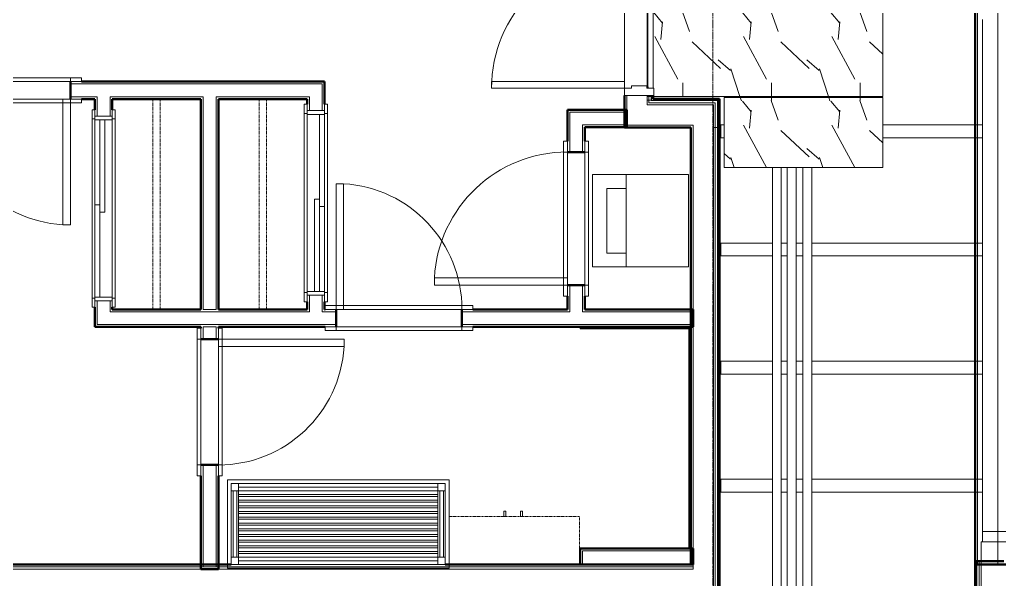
# Model space of a CAD drawing. Header units: inches. Extents: x -4218 to -1830, y 9767 to 12426.
# Drawn here: x -3669.1 to -3403.7, y 10838.4 to 10990 of the extents above; entities that cross this region are included whole.
import ezdxf

# ---------------------------------------------------------------- set-up
doc = ezdxf.new("R2010")
doc.units = ezdxf.units.IN
doc.header["$MEASUREMENT"] = 0
doc.linetypes.add('Dash', pattern=[0.25, 0.125, -0.125])
doc.linetypes.add('Grid Line 1_2_', pattern=[0.875, 0.5, -0.125, 0.125, -0.125])
for name, color, linetype, lineweight in [('0-1', 7, 'Continuous', 5), ('0-2', 10, 'Continuous', 9), ('A-CLNG-1', 252, 'Continuous', 9), ('A-CLNG-2', 10, 'Continuous', 9), ('A-CLNG-PATT-1', 71, 'Continuous', 13), ('A-DOOR-1', 10, 'Continuous', 9), ('A-DOOR-2', 50, 'Continuous', 20), ('A-DOOR-FRAM-1', 10, 'Continuous', 9), ('A-DOOR-FRAM-3', 50, 'Continuous', 20), ('A-FLOR-1', 252, 'Continuous', 9), ('A-FLOR-3', 192, 'Continuous', 9), ('A-WALL', 113, 'Continuous', 13), ('A-WALL-1', 7, 'Continuous', 50), ('A-WALL-2', 250, 'Continuous', 13), ('A-WALL-3', 10, 'Continuous', 9), ('A-WALL-4', 252, 'Continuous', 9), ('A-WALL-5', 253, 'Continuous', 9), ('A-WALL-7', 113, 'Continuous', 9), ('A-WALL-8', 113, 'Continuous', 50), ('I-WALL-1', 7, 'Continuous', 50), ('I-WALL-2', 10, 'Continuous', 9), ('I-WALL-3', 252, 'Continuous', 9), ('I-WALL-4', 253, 'Continuous', 9), ('I-WALL-5', 254, 'Continuous', 9), ('P-PIPE-1', 10, 'Continuous', 9), ('P-SANR-FIXT-1', 10, 'Continuous', 9), ('Q-CASE-1', 252, 'Continuous', 9), ('Q-CASE-2', 10, 'Continuous', 9), ('Q-CASE-4', 252, 'Dash', 9), ('Q-CASE-7', 10, 'Dash', 9), ('Q-CASE-HDLN-1', 10, 'Dash', 9), ('Q-CASE-HDLN-2', 252, 'Dash', 9), ('Q-CASE-HDLN-3', 253, 'Dash', 9), ('S-BEAM', 12, 'Continuous', 9), ('S-GRID-1', 1, 'Grid Line 1_2_', 9)]:
    doc.layers.add(name, color=color, linetype=linetype, lineweight=lineweight)

# ---------------------------------------------------------------- blocks, each defined once
blk = doc.blocks.new('SWING - SINGLE - FLUSH - 2-10 x 6-8 - PRIVACY-3199405-BACKGROUND - RCP - 2ND FLOOR')
at = {"layer": 'A-DOOR-1'}
blk.add_arc((17, -2.38), 34.07, 180, 266.6343, dxfattribs=at)
at = {"layer": 'A-DOOR-2'}
for p, q in [((15, -2.38), (15, -36.38)), ((17, -2.38), (15, -2.38)), ((17, -2.38), (17, -36.38)), ((17, -36.38), (15, -36.38))]:
    blk.add_line(p, q, dxfattribs=at)
at = {"layer": 'A-DOOR-FRAM-1'}
for p, q in [((-17, 3.37), (-20, 3.37)), ((-20, 3.37), (-20, 2.37)), ((-17, 3.37), (-17, 2.37)), ((17, 3.37), (-17, 3.37)), ((20, 3.37), (17, 3.37)), ((17, 3.37), (17, 2.37)), ((20, 3.37), (20, 2.37)), ((-20, 2.37), (-17, 2.37)), ((-17, 2.37), (17, 2.37)), ((17, 2.37), (20, 2.37)), ((-17, -2.38), (-20, -2.38)), ((-20, -3.38), (-20, -2.38)), ((-17, -3.38), (-17, -2.38)), ((17, -2.38), (-17, -2.38)), ((20, -2.38), (17, -2.38)), ((17, -3.38), (17, -2.38)), ((20, -3.38), (20, -2.38)), ((-20, -3.38), (-17, -3.38)), ((-17, -3.38), (17, -3.38)), ((17, -3.38), (20, -3.38))]:
    blk.add_line(p, q, dxfattribs=at)
blk = doc.blocks.new('Stacked Washer and Dryer - 26_x25_ - Private-1352637-BACKGROUND - RCP - 2ND FLOOR')
at = {"layer": 'P-SANR-FIXT-1'}
for p, q in [((26, 12.5), (0, 12.5)), ((0, -12.5), (0, 12.5)), ((16.90625, 12.5), (16.90625, -12.5)), ((26, 12.5), (26, -12.5)), ((16.90625, 8.75), (22.09375, 8.75)), ((22.09375, 8.75), (22.09375, -8.75)), ((22.09375, -8.75), (16.90625, -8.75)), ((0, -12.5), (26, -12.5))]:
    blk.add_line(p, q, dxfattribs=at)
blk = doc.blocks.new('SWING - SINGLE - FLUSH - 3-0 x 6-8 - PASSAGE-3208263-BACKGROUND - RCP - 2ND FLOOR')
at = {"layer": 'A-DOOR-1'}
blk.add_arc((18, -2.38), 36.07, 180, 266.8211, dxfattribs=at)
at = {"layer": 'A-DOOR-2'}
for p, q in [((16, -2.38), (16, -38.39)), ((18, -2.38), (16, -2.38)), ((18, -2.38), (18, -38.39)), ((18, -38.39), (16, -38.39))]:
    blk.add_line(p, q, dxfattribs=at)
at = {"layer": 'A-DOOR-FRAM-1'}
for p, q in [((-18, 3.37), (-21, 3.37)), ((-21, 3.37), (-21, 2.37)), ((-18, 3.37), (-18, 2.37)), ((18, 3.37), (-18, 3.37)), ((21, 3.37), (18, 3.37)), ((18, 3.37), (18, 2.37)), ((21, 3.37), (21, 2.37)), ((-18, 2.37), (-21, 2.37)), ((-18, 2.37), (18, 2.37)), ((21, 2.37), (18, 2.37)), ((-21, -3.38), (-21, -2.38)), ((-21, -2.38), (-18, -2.38)), ((-18, -3.38), (-18, -2.38)), ((18, -2.38), (-18, -2.38)), ((18, -3.38), (18, -2.38)), ((18, -2.38), (21, -2.38)), ((21, -3.38), (21, -2.38)), ((-21, -3.38), (-18, -3.38)), ((-18, -3.38), (18, -3.38)), ((18, -3.38), (21, -3.38))]:
    blk.add_line(p, q, dxfattribs=at)
blk = doc.blocks.new('OD_CW_Closet - OD_CW_Closet-3208977-BACKGROUND - RCP - 2ND FLOOR')
at = {"layer": 'Q-CASE-HDLN-1'}
for p, q in [((0.74, -11), (57.68, -11)), ((0.74, -13), (57.68, -13)), ((53.56, -24), (5.56, -24))]:
    blk.add_line(p, q, dxfattribs=at)
at = {"layer": 'Q-CASE-HDLN-2'}
for p, q in [((0.74, -24), (0.74, 0)), ((0.74, 0), (57.68, 0)), ((57.68, 0), (57.68, -24)), ((2.81, -24), (0.74, -24)), ((53.81, -24), (53.56, -24)), ((57.68, -24), (56.31, -24))]:
    blk.add_line(p, q, dxfattribs=at)
at = {"layer": 'Q-CASE-HDLN-3'}
blk.add_line((4.56, -24), (2.81, -24), dxfattribs=at)
blk = doc.blocks.new('SLIDING - FLUSH - 4-0 x 6-8-3203584-BACKGROUND - RCP - 2ND FLOOR')
at = {"layer": 'A-DOOR-1'}
for p, q in [((-26.75, 2.25), (-26.75, 3)), ((-24.25, 3), (-26.75, 3)), ((24.25, 3), (-24.25, 3)), ((-24.25, 3), (-24.25, 2.25)), ((24.25, 2.25), (24.25, 3)), ((24.25, 3), (26.75, 3)), ((26.75, 3), (26.75, 2.25)), ((-26.75, 2.25), (-24.25, 2.25)), ((1, 2.25), (-24, 2.25)), ((-24, 2.25), (-24, 0.88)), ((-24, 0.88), (1, 0.88)), ((24, 0.88), (-1, 0.88)), ((-1, 0.88), (-1, -0.5)), ((1, 2.25), (1, 0.88)), ((24, 0.88), (24, -0.5)), ((26.75, 2.25), (24.25, 2.25)), ((-26.75, -3.25), (-26.75, -2.5)), ((-24.25, -2.5), (-26.75, -2.5)), ((-24.25, -2.5), (-24.25, -3.25)), ((-1, -0.5), (24, -0.5)), ((24.25, -2.5), (26.75, -2.5)), ((24.25, -3.25), (24.25, -2.5)), ((26.75, -2.5), (26.75, -3.25)), ((-26.75, -3.25), (-24.25, -3.25)), ((-24.25, -3.25), (24.25, -3.25)), ((26.75, -3.25), (24.25, -3.25))]:
    blk.add_line(p, q, dxfattribs=at)
at = {"layer": 'A-DOOR-FRAM-1'}
for p, q in [((-24, 2.25), (-25, 2.25)), ((-25, -2.5), (-25, 2.25)), ((-24, 2.25), (-24, -2.5)), ((24, 2.25), (1, 2.25)), ((24, -2.5), (24, 2.25)), ((24, 2.25), (25, 2.25)), ((25, 2.25), (25, -2.5)), ((-25, -2.5), (-24, -2.5)), ((-24, -2.5), (24, -2.5)), ((25, -2.5), (24, -2.5))]:
    blk.add_line(p, q, dxfattribs=at)
blk = doc.blocks.new('OD_CW_Closet - OD_CW_Closet-V1-BACKGROUND - RCP - 2ND FLOOR')
at = {"layer": 'Q-CASE-HDLN-1'}
for p, q in [((52.06, 24), (4.06, 24)), ((0.74, 13), (57.68, 13)), ((0.74, 11), (57.68, 11))]:
    blk.add_line(p, q, dxfattribs=at)
at = {"layer": 'Q-CASE-HDLN-2'}
for p, q in [((1.31, 24), (0.74, 24)), ((0.74, 24), (0.74, 0)), ((4.06, 24), (3.81, 24)), ((57.68, 24), (54.81, 24)), ((57.68, 0), (57.68, 24)), ((0.74, 0), (57.68, 0))]:
    blk.add_line(p, q, dxfattribs=at)
at = {"layer": 'Q-CASE-HDLN-3'}
blk.add_line((54.81, 24), (53.06, 24), dxfattribs=at)
blk = doc.blocks.new('Bath Vanity - Bath Vanity 60_-V80-BACKGROUND - RCP - 2ND FLOOR')
at = {"layer": 'Q-CASE-1'}
for p, q in [((-29.26, -1), (-29.26, 0)), ((-29.26, 0), (30.74, 0)), ((30.74, 0), (30.74, -1))]:
    blk.add_line(p, q, dxfattribs=at)
at = {"layer": 'Q-CASE-2'}
for p, q in [((-29.26, -24), (-29.26, -1)), ((-28.26, -3), (-28.26, -1)), ((-28.26, -1), (-26.26, -1)), ((27.74, -1), (-26.26, -1)), ((-26.26, -1), (-26.26, -3)), ((27.74, -2), (-26.26, -2)), ((27.74, -3), (27.74, -1)), ((27.74, -1), (29.74, -1)), ((29.74, -1), (29.74, -3)), ((30.74, -1), (30.74, -24)), ((-28.26, -3), (-28.26, -21)), ((-26.26, -3), (-28.26, -3)), ((-27.76, -3), (-27.76, -21)), ((-26.76, -3), (-26.76, -21)), ((27.74, -3), (-26.26, -3)), ((-26.26, -3), (-26.26, -21)), ((-26.26, -4), (27.74, -4)), ((27.74, -4.55), (-26.26, -4.55)), ((27.74, -3), (27.74, -21)), ((29.74, -3), (27.74, -3)), ((28.24, -3), (28.24, -21)), ((29.24, -3), (29.24, -21)), ((29.74, -3), (29.74, -21)), ((-26.26, -5.55), (27.74, -5.55)), ((27.74, -6.09), (-26.26, -6.09)), ((-26.26, -7.09), (27.74, -7.09)), ((27.74, -7.64), (-26.26, -7.64)), ((-26.26, -8.64), (27.74, -8.64)), ((27.74, -9.18), (-26.26, -9.18)), ((-26.26, -10.18), (27.74, -10.18)), ((27.74, -10.73), (-26.26, -10.73)), ((-26.26, -11.73), (27.74, -11.73)), ((27.74, -12.27), (-26.26, -12.27)), ((-26.26, -13.27), (27.74, -13.27)), ((27.74, -13.82), (-26.26, -13.82)), ((-26.26, -14.82), (27.74, -14.82)), ((27.74, -15.36), (-26.26, -15.36)), ((-26.26, -16.36), (27.74, -16.36)), ((27.74, -16.91), (-26.26, -16.91)), ((-26.26, -17.91), (27.74, -17.91)), ((27.74, -18.45), (-26.26, -18.45)), ((-28.26, -23), (-28.26, -21)), ((-28.26, -21), (-26.26, -21)), ((-26.26, -19.45), (27.74, -19.45)), ((27.74, -20), (-26.26, -20)), ((-26.26, -21), (27.74, -21)), ((-26.26, -21), (-26.26, -23)), ((27.74, -23), (27.74, -21)), ((27.74, -21), (29.74, -21)), ((29.74, -21), (29.74, -23)), ((-26.26, -23), (-28.26, -23)), ((27.74, -22), (-26.26, -22)), ((27.74, -23), (-26.26, -23)), ((29.74, -23), (27.74, -23)), ((30.74, -24), (-29.26, -24))]:
    blk.add_line(p, q, dxfattribs=at)
blk = doc.blocks.new('300 Series Wall Hung Cabinet_326 - 36_-V90-BACKGROUND - RCP - 2ND FLOOR')
at = {"layer": 'Q-CASE-2'}
for p, q in [((-2.01, -13.19), (-2.5, -13.19)), ((-2.5, -13.19), (-2.5, -14.69)), ((-2.01, -14.69), (-2.01, -13.19)), ((2.49, -13.19), (2, -13.19)), ((2, -13.19), (2, -14.69)), ((2.49, -14.69), (2.49, -13.19)), ((-2.5, -14.69), (-2.01, -14.69)), ((2, -14.69), (2.49, -14.69))]:
    blk.add_line(p, q, dxfattribs=at)
at = {"layer": 'Q-CASE-4'}
blk.add_line((17.37, -0.19), (-18, -0.19), dxfattribs=at)
at = {"layer": 'Q-CASE-7'}
for p, q in [((-18, -0.19), (-18, -13.19)), ((-18, -13.19), (17.37, -13.19))]:
    blk.add_line(p, q, dxfattribs=at)
blk = doc.blocks.new('CTR - 1st Phase - Unit Layouts_rvt-1-BACKGROUND - RCP - 2ND FLOOR')
at = {"layer": 'A-WALL-1'}
for p, q in [((-3655.37, 10968.51), (-3655.37, 10973.26)), ((-3652.37, 10973.26), (-3591.25, 10973.26)), ((-3591.25, 10973.26), (-3587.12, 10973.26)), ((-3587.12, 10973.26), (-3586.5, 10973.26)), ((-3586.5, 10973.26), (-3586.5, 10967.13)), ((-3648.75, 10968.51), (-3652.37, 10968.51)), ((-3648.75, 10965.63), (-3648.75, 10968.51)), ((-3620, 10968.51), (-3644, 10968.51)), ((-3644, 10968.51), (-3644, 10965.63)), ((-3620, 10911.56), (-3620, 10968.51)), ((-3591.25, 10968.51), (-3615.25, 10968.51)), ((-3615.25, 10968.51), (-3615.25, 10911.56)), ((-3591.25, 10967.13), (-3591.25, 10968.51)), ((-3520.75, 10965.63), (-3504.67, 10965.63)), ((-3520.75, 10965.01), (-3520.75, 10965.63)), ((-3520.75, 10960.88), (-3520.75, 10965.01)), ((-3504.67, 10965.63), (-3504.67, 10965.01)), ((-3504.67, 10965.01), (-3504.67, 10961.51)), ((-3520.75, 10957.13), (-3520.75, 10960.88)), ((-3504.67, 10960.88), (-3516, 10960.88)), ((-3516, 10960.88), (-3516, 10957.13)), ((-3504.67, 10961.51), (-3504.67, 10960.88)), ((-3516, 10954.13), (-3520.75, 10954.13)), ((-3520.75, 10918.13), (-3516, 10918.13)), ((-3591.25, 10911.56), (-3591.25, 10913.63)), ((-3586.5, 10913.63), (-3586.5, 10911.56)), ((-3520.75, 10911.56), (-3520.75, 10915.13)), ((-3516, 10915.13), (-3516, 10911.56)), ((-3648.75, 10906.81), (-3648.75, 10912.13)), ((-3644, 10912.13), (-3644, 10911.56)), ((-3644, 10911.56), (-3620, 10911.56)), ((-3615.25, 10911.56), (-3591.25, 10911.56)), ((-3586.5, 10911.56), (-3586.37, 10911.56)), ((-3583.37, 10911.56), (-3583.37, 10906.81)), ((-3549.37, 10906.81), (-3549.37, 10911.56)), ((-3546.37, 10911.56), (-3520.75, 10911.56)), ((-3516, 10911.56), (-3486.67, 10911.56)), ((-3486.67, 10911.56), (-3486.67, 10910.94)), ((-3486.67, 10910.94), (-3486.67, 10907.44)), ((-3648.12, 10906.81), (-3648.75, 10906.81)), ((-3644, 10906.81), (-3648.12, 10906.81)), ((-3620, 10906.81), (-3644, 10906.81)), ((-3620, 10906.49), (-3620, 10906.81)), ((-3586.37, 10906.81), (-3615.25, 10906.81)), ((-3615.25, 10906.81), (-3615.25, 10906.49)), ((-3486.67, 10906.81), (-3546.37, 10906.81)), ((-3517.26, 10906.81), (-3487.64, 10906.81)), ((-3517.26, 10906.44), (-3517.26, 10906.81)), ((-3487.64, 10906.44), (-3517.26, 10906.44)), ((-3487.64, 10906.81), (-3487.26, 10906.81)), ((-3487.64, 10847.19), (-3487.64, 10906.44)), ((-3487.26, 10906.81), (-3487.26, 10846.81)), ((-3486.67, 10907.44), (-3486.67, 10906.81)), ((-3615.25, 10903.49), (-3620, 10903.49)), ((-3620, 10869.49), (-3615.25, 10869.49)), ((-3620, 10841.19), (-3620, 10866.49)), ((-3615.25, 10866.49), (-3615.25, 10841.19)), ((-3517.3, 10846.19), (-3517.3, 10846.81)), ((-3517.3, 10846.81), (-3486.67, 10846.81)), ((-3487.26, 10846.81), (-3487.64, 10846.81)), ((-3486.67, 10846.81), (-3486.67, 10846.19)), ((-3517.3, 10842.69), (-3517.3, 10846.19)), ((-3486.67, 10846.19), (-3486.67, 10842.69)), ((-3619.37, 10841.19), (-3620, 10841.19)), ((-3615.87, 10841.19), (-3619.37, 10841.19)), ((-3615.25, 10841.19), (-3615.87, 10841.19)), ((-3517.3, 10842.44), (-3517.3, 10842.69)), ((-3486.67, 10842.44), (-3517.3, 10842.44)), ((-3486.67, 10842.69), (-3486.67, 10842.44))]:
    blk.add_line(p, q, dxfattribs=at)
at = {"layer": 'A-WALL-2'}
for p, q in [((-3655.37, 10972.63), (-3591.25, 10972.63)), ((-3590.62, 10972.63), (-3591.25, 10972.63)), ((-3587.12, 10972.63), (-3590.62, 10972.63)), ((-3587.12, 10965.38), (-3587.12, 10972.63)), ((-3655.37, 10969.13), (-3648.12, 10969.13)), ((-3648.12, 10968.51), (-3648.12, 10969.13)), ((-3644.62, 10969.13), (-3619.37, 10969.13)), ((-3644.62, 10968.51), (-3644.62, 10969.13)), ((-3619.37, 10968.51), (-3619.37, 10969.13)), ((-3615.87, 10969.13), (-3591.25, 10969.13)), ((-3615.87, 10969.13), (-3615.87, 10968.51)), ((-3590.62, 10969.13), (-3591.25, 10969.13)), ((-3590.62, 10965.38), (-3590.62, 10969.13)), ((-3648.12, 10963.88), (-3648.12, 10968.51)), ((-3644.62, 10963.88), (-3644.62, 10968.51)), ((-3619.37, 10968.51), (-3619.37, 10911.56)), ((-3615.87, 10968.51), (-3615.87, 10911.56)), ((-3505.3, 10965.01), (-3520.12, 10965.01)), ((-3520.12, 10965.01), (-3520.12, 10961.51)), ((-3505.3, 10965.01), (-3505.3, 10961.51)), ((-3520.12, 10961.51), (-3520.12, 10960.88)), ((-3520.12, 10954.13), (-3520.12, 10960.88)), ((-3505.3, 10961.51), (-3516.62, 10961.51)), ((-3516.62, 10961.51), (-3516.62, 10960.88)), ((-3516.62, 10954.13), (-3516.62, 10960.88)), ((-3520.12, 10911.56), (-3520.12, 10918.13)), ((-3516.62, 10911.56), (-3516.62, 10918.13)), ((-3648.12, 10907.44), (-3648.12, 10913.88)), ((-3644.62, 10910.94), (-3644.62, 10913.88)), ((-3590.62, 10911.56), (-3590.62, 10915.38)), ((-3587.12, 10911.56), (-3587.12, 10915.38)), ((-3644.62, 10910.94), (-3644, 10910.94)), ((-3590.62, 10910.94), (-3644, 10910.94)), ((-3619.37, 10911.56), (-3615.87, 10911.56)), ((-3615.87, 10911.56), (-3619.37, 10911.56)), ((-3590.62, 10911.56), (-3590.62, 10910.94)), ((-3587.12, 10911.56), (-3587.12, 10910.94)), ((-3583.37, 10910.94), (-3587.12, 10910.94)), ((-3520.12, 10910.94), (-3549.37, 10910.94)), ((-3520.12, 10911.56), (-3520.12, 10910.94)), ((-3516.62, 10911.56), (-3516.62, 10910.94)), ((-3487.3, 10910.94), (-3516.62, 10910.94)), ((-3487.3, 10907.44), (-3487.3, 10910.94)), ((-3648.12, 10907.44), (-3644.62, 10907.44)), ((-3644.62, 10907.44), (-3644, 10907.44)), ((-3583.37, 10907.44), (-3644, 10907.44)), ((-3615.87, 10906.81), (-3619.37, 10906.81)), ((-3619.37, 10906.81), (-3619.37, 10903.49)), ((-3619.37, 10906.81), (-3615.87, 10906.81)), ((-3615.87, 10906.81), (-3615.87, 10903.49)), ((-3487.3, 10907.44), (-3549.37, 10907.44)), ((-3619.37, 10869.49), (-3619.37, 10841.81)), ((-3615.87, 10869.49), (-3615.87, 10841.81)), ((-3516.67, 10842.69), (-3516.67, 10846.19)), ((-3516.67, 10846.19), (-3487.3, 10846.19)), ((-3487.3, 10846.19), (-3487.3, 10842.69)), ((-3619.37, 10841.81), (-3615.87, 10841.81)), ((-3517.3, 10842.69), (-3516.67, 10842.69)), ((-3517.3, 10842.69), (-3516.67, 10842.69)), ((-3516.67, 10842.69), (-3487.3, 10842.69)), ((-3487.3, 10842.69), (-3486.67, 10842.69)), ((-3487.3, 10842.69), (-3486.67, 10842.69))]:
    blk.add_line(p, q, dxfattribs=at)
at = {"layer": 'A-WALL-3'}
for p, q in [((-3655.37, 10973.26), (-3689.37, 10973.26)), ((-3689.37, 10968.51), (-3655.37, 10968.51)), ((-3520.75, 10954.13), (-3520.75, 10918.13)), ((-3516, 10918.13), (-3516, 10954.13)), ((-3549.37, 10911.56), (-3583.37, 10911.56)), ((-3583.37, 10906.81), (-3549.37, 10906.81)), ((-3620, 10903.49), (-3620, 10869.49)), ((-3615.25, 10869.49), (-3615.25, 10903.49))]:
    blk.add_line(p, q, dxfattribs=at)
at = {"layer": 'A-WALL-4'}
for p, q in [((-3655.37, 10968.51), (-3655.37, 10973.26)), ((-3520.75, 10954.13), (-3516, 10954.13)), ((-3520.75, 10918.13), (-3516, 10918.13)), ((-3583.37, 10911.56), (-3583.37, 10906.81)), ((-3549.37, 10911.56), (-3549.37, 10906.81)), ((-3615.25, 10903.49), (-3620, 10903.49)), ((-3615.25, 10869.49), (-3620, 10869.49))]:
    blk.add_line(p, q, dxfattribs=at)
at = {"layer": 'A-WALL-5'}
for p, q in [((-3644, 10963.88), (-3648.75, 10963.88)), ((-3591.25, 10965.38), (-3586.5, 10965.38)), ((-3644, 10913.88), (-3648.75, 10913.88)), ((-3591.25, 10915.38), (-3586.5, 10915.38))]:
    blk.add_line(p, q, dxfattribs=at)
at = {"layer": '0-2'}
blk.add_blockref('SWING - SINGLE - FLUSH - 2-10 x 6-8 - PRIVACY-3199405-BACKGROUND - RCP - 2ND FLOOR', (-3672.37, 10970.88), dxfattribs=at)
for name, p, rotation in [('OD_CW_Closet - OD_CW_Closet-V1-BACKGROUND - RCP - 2ND FLOOR', (-3620, 10910.83), 90.00000000003133), ('OD_CW_Closet - OD_CW_Closet-3208977-BACKGROUND - RCP - 2ND FLOOR', (-3615.25, 10910.83), 89.99999999996942), ('SLIDING - FLUSH - 4-0 x 6-8-3203584-BACKGROUND - RCP - 2ND FLOOR', (-3588.75, 10940.38), 270.0000000000273), ('SLIDING - FLUSH - 4-0 x 6-8-3203584-BACKGROUND - RCP - 2ND FLOOR', (-3646.5, 10938.88), 89.99999999997272), ('SWING - SINGLE - FLUSH - 3-0 x 6-8 - PASSAGE-3208263-BACKGROUND - RCP - 2ND FLOOR', (-3518.37, 10936.13), 270.000000000028), ('Stacked Washer and Dryer - 26_x25_ - Private-1352637-BACKGROUND - RCP - 2ND FLOOR', (-3487.92, 10935.56), 180), ('SWING - SINGLE - FLUSH - 2-10 x 6-8 - PRIVACY-3199405-BACKGROUND - RCP - 2ND FLOOR', (-3566.37, 10909.19), 180), ('SWING - SINGLE - FLUSH - 2-10 x 6-8 - PRIVACY-3199405-BACKGROUND - RCP - 2ND FLOOR', (-3617.62, 10886.49), 90.0000000000212), ('Bath Vanity - Bath Vanity 60_-V80-BACKGROUND - RCP - 2ND FLOOR', (-3582.06, 10841.44), 180), ('300 Series Wall Hung Cabinet_326 - 36_-V90-BACKGROUND - RCP - 2ND FLOOR', (-3535.42, 10842.25), 180)]:
    blk.add_blockref(name, p, dxfattribs=dict(at, rotation=rotation))
blk = doc.blocks.new('HOLLOW METAL - UNIT DOOR-2191980-BACKGROUND - RCP - 2ND FLOOR')
at = {"layer": 'A-DOOR-1'}
blk.add_arc((18, -4.125), 36, 180, 270, dxfattribs=at)
at = {"layer": 'A-DOOR-2'}
for p, q in [((16.25, -4.125), (18, -4.125)), ((16.25, -40.125), (16.25, -4.125)), ((18, -4.125), (18, -40.125)), ((18, -40.125), (16.25, -40.125))]:
    blk.add_line(p, q, dxfattribs=at)
at = {"layer": 'A-DOOR-FRAM-3'}
for p, q in [((-20, 3.875), (-18, 3.875)), ((-20, -4.125), (-20, 3.875)), ((-18, 3.875), (-18, 1.9375)), ((18, 3.875), (20, 3.875)), ((18, 1.9375), (18, 3.875)), ((20, 3.875), (20, -4.125)), ((-18, 1.9375), (-17.375, 1.9375)), ((-17.375, 1.9375), (-17.375, -2.1875)), ((17.375, 1.9375), (18, 1.9375)), ((17.375, -2.1875), (17.375, 1.9375)), ((-18, -2.1875), (-18, -4.125)), ((-17.375, -2.1875), (-18, -2.1875)), ((18, -2.1875), (17.375, -2.1875)), ((18, -4.125), (18, -2.1875)), ((-18, -4.125), (-20, -4.125)), ((20, -4.125), (18, -4.125))]:
    blk.add_line(p, q, dxfattribs=at)
blk = doc.blocks.new('CTR - 1st Phase - Common Walls_rvt-1-BACKGROUND - RCP - 2ND FLOOR')
at = {"layer": 'A-CLNG-PATT-1'}
h = blk.add_hatch(dxfattribs=at)
h.set_pattern_fill('FP_2', color=256, style=0, pattern_type=2)
h.set_pattern_definition([(108.435, (6.24, 0), (-23.9995167, 47.999875), [9.107, -66.787]), (139.399, (3.36, 8.64), (-144.0005735, 119.9994401), [4.425, -216.844]), (136.848, (24, 11.52), (-360.00235884, 335.99803914), [10.527, -515.834]), (109.983, (16.32, 18.72), (-71.99926767, 192.0004429), [5.618, -275.295]), (90, (14.4, 0), (-24, 24), [4.8, -19.2]), (118.443, (14.4, 4.8), (168.000806133, -311.999948405), [13.101, -641.971]), (84.289, (8.16, 16.32), (-24.00143285, -215.9997167), [4.824, -236.373]), (129.806, (8.64, 21.12), (96.0006462, -119.9991583), [3.749, -183.697])])
h.paths.add_polyline_path([(-3478.3, 10949.97), (-3435.32, 10949.97), (-3435.32, 10968.92), (-3478.3, 10968.92), (-3478.3, 10959.13)], flags=0)
h.paths.add_polyline_path([(-3497.87, 10969.17), (-3435.32, 10969.17), (-3435.32, 11007.32), (-3498.93, 11007.32), (-3498.93, 10971.49), (-3497.3, 10971.49), (-3497.3, 10969.49), (-3498.93, 10969.49), (-3498.93, 10969.17), (-3498.05, 10969.17)], flags=0)
h.paths.add_polyline_path([(-3497.3, 11007.57), (-3435.32, 11007.57), (-3435.32, 11026.52), (-3498.93, 11026.52), (-3498.93, 11009.49), (-3497.3, 11009.49), (-3497.3, 11008.06)], flags=0)
at = {"layer": 'A-CLNG-1'}
for p, q in [((-3498.93, 10971.49), (-3498.93, 11007.32)), ((-3498.93, 10969.17), (-3498.93, 10969.49)), ((-3497.55, 10969.17), (-3498.93, 10969.17))]:
    blk.add_line(p, q, dxfattribs=at)
at = {"layer": 'A-CLNG-2'}
for p, q in [((-3435.32, 11007.32), (-3435.32, 10969.17)), ((-3435.32, 10969.17), (-3497.55, 10969.17)), ((-3478.3, 10949.97), (-3478.3, 10968.92)), ((-3478.3, 10968.92), (-3435.32, 10968.92)), ((-3435.32, 10968.92), (-3435.32, 10949.97)), ((-3435.32, 10949.97), (-3478.3, 10949.97))]:
    blk.add_line(p, q, dxfattribs=at)
at = {"layer": 'A-FLOR-1'}
blk.add_line((-3497.92, 10968.21), (-3499.17, 10968.21), dxfattribs=at)
at = {"layer": 'A-WALL-2'}
for p, q in [((-3504.67, 10969.49), (-3504.67, 10968.59)), ((-3504.67, 10968.59), (-3504.67, 10966.96)), ((-3499.17, 10969.49), (-3499.17, 10968.59)), ((-3499.17, 10968.59), (-3499.17, 10967.46)), ((-3498.67, 10969.49), (-3498.67, 10968.59)), ((-3498.67, 10968.59), (-3498.67, 10968.09)), ((-3498.05, 10969.49), (-3498.05, 10968.59)), ((-3498.05, 10968.59), (-3498.05, 10968.09)), ((-3504.67, 10966.96), (-3504.67, 10961.46)), ((-3499.17, 10967.46), (-3499.17, 10966.96)), ((-3481.17, 10966.96), (-3499.17, 10966.96)), ((-3498.67, 10968.09), (-3498.67, 10967.46)), ((-3480.67, 10967.46), (-3498.67, 10967.46)), ((-3480.05, 10968.09), (-3498.05, 10968.09)), ((-3481.17, 10961.46), (-3481.17, 10966.96)), ((-3480.67, 10966.96), (-3480.67, 10967.46)), ((-3480.67, 10960.84), (-3480.67, 10966.96)), ((-3480.05, 10967.46), (-3480.05, 10968.09)), ((-3479.55, 10968.09), (-3480.05, 10968.09)), ((-3479.55, 10968.09), (-3480.05, 10968.09)), ((-3480.05, 10960.84), (-3480.05, 10967.46)), ((-3486.67, 10961.46), (-3504.67, 10961.46)), ((-3486.67, 10960.84), (-3486.67, 10961.46)), ((-3486.67, 10960.84), (-3486.67, 10841.81)), ((-3481.17, 10960.84), (-3481.17, 10961.46)), ((-3481.17, 10960.84), (-3481.17, 10715.54)), ((-3480.67, 10960.84), (-3480.67, 10715.54)), ((-3480.05, 10960.84), (-3480.05, 10715.54)), ((-3852.47, 10841.81), (-3487.3, 10841.81)), ((-3852.47, 10841.19), (-3487.3, 10841.19)), ((-3487.3, 10841.81), (-3486.67, 10841.81)), ((-3487.3, 10841.19), (-3486.67, 10841.19)), ((-3486.67, 10841.19), (-3486.67, 10841.81)), ((-3486.67, 10841.81), (-3486.67, 10841.19)), ((-3409.8, 10843.41), (-3409.8, 10450.91)), ((-3409.17, 10843.41), (-3409.17, 10451.54)), ((-3408.67, 10843.41), (-3408.67, 10452.04))]:
    blk.add_line(p, q, dxfattribs=at)
at = {"layer": 'I-WALL-1'}
for p, q in [((-3505.3, 10968.59), (-3505.3, 10969.49)), ((-3505.3, 10961.46), (-3505.3, 10968.59)), ((-3497.55, 10969.49), (-3497.55, 10968.59)), ((-3497.55, 10968.59), (-3479.55, 10968.59)), ((-3479.55, 10968.59), (-3479.55, 10968.09)), ((-3479.55, 10968.09), (-3479.55, 10960.84)), ((-3505.3, 10960.84), (-3505.3, 10961.46)), ((-3487.3, 10960.84), (-3505.3, 10960.84)), ((-3487.3, 10842.44), (-3487.3, 10960.84)), ((-3479.55, 10960.84), (-3479.55, 10715.54)), ((-3852.47, 10842.44), (-3611.8, 10842.44)), ((-3553.8, 10842.44), (-3487.3, 10842.44)), ((-3410.3, 10450.41), (-3410.3, 10843.41)), ((-3410.3, 10843.41), (-3402.55, 10843.41))]:
    blk.add_line(p, q, dxfattribs=at)
at = {"layer": 'I-WALL-2'}
for p, q in [((-3505.3, 11007.49), (-3505.3, 10973.24)), ((-3497.55, 10971.49), (-3497.55, 11007.49))]:
    blk.add_line(p, q, dxfattribs=at)
at = {"layer": 'I-WALL-3'}
for p, q in [((-3497.55, 10969.17), (-3497.55, 10968.59)), ((-3497.55, 10968.59), (-3479.55, 10968.59)), ((-3479.55, 10968.21), (-3479.55, 10968.59)), ((-3479.55, 10949.97), (-3479.55, 10726.41)), ((-3410.3, 10450.41), (-3410.3, 10842.51))]:
    blk.add_line(p, q, dxfattribs=at)
at = {"layer": 'I-WALL-4'}
for p, q in [((-3479.55, 10960.84), (-3479.55, 10968.21)), ((-3479.92, 10960.84), (-3481.17, 10960.84)), ((-3479.92, 10960.84), (-3481.17, 10960.84)), ((-3479.55, 10960.84), (-3479.55, 10949.97))]:
    blk.add_line(p, q, dxfattribs=at)
at = {"layer": 'I-WALL-5'}
for p, q in [((-3479.55, 10960.84), (-3479.92, 10960.84)), ((-3479.55, 10960.84), (-3479.92, 10960.84)), ((-3410.3, 10842.51), (-3410.3, 10843.41)), ((-3409.67, 10843.41), (-3410.3, 10843.41)), ((-3409.18, 10843.41), (-3409.66, 10843.41)), ((-3408.67, 10843.41), (-3409.17, 10843.41))]:
    blk.add_line(p, q, dxfattribs=at)
at = {"layer": 'P-PIPE-1'}
for p, q in [((-3465.19, 10968.92), (-3465.19, 10969.17)), ((-3462.81, 10969.17), (-3462.81, 10968.92)), ((-3461.19, 10968.92), (-3461.19, 10969.17)), ((-3458.81, 10969.17), (-3458.81, 10968.92)), ((-3456.94, 10968.92), (-3456.94, 10969.17)), ((-3454.57, 10969.17), (-3454.57, 10968.92)), ((-3465.19, 10726.41), (-3465.19, 10949.97)), ((-3462.81, 10949.97), (-3462.81, 10726.41)), ((-3461.19, 10726.41), (-3461.19, 10949.97)), ((-3458.81, 10949.97), (-3458.81, 10726.41)), ((-3456.94, 10726.41), (-3456.94, 10949.97)), ((-3454.57, 10949.97), (-3454.57, 10726.41))]:
    blk.add_line(p, q, dxfattribs=at)
at = {"layer": '0-2', "rotation": 270.0000000000064}
blk.add_blockref('HOLLOW METAL - UNIT DOOR-2191980-BACKGROUND - RCP - 2ND FLOOR', (-3501.17, 10989.49), dxfattribs=at)
blk = doc.blocks.new('Dimension Lumber - LVL - 3_5X5_5-V194-BACKGROUND - RCP - 2ND FLOOR')
at = {"layer": 'S-BEAM'}
for p, q in [((-35.46, 1.75), (-35.46, -1.75)), ((-35.46, 1.75), (-34.54, 1.75)), ((8.44, 1.75), (33.46, 1.75)), ((33.46, 1.75), (35.46, 1.75)), ((35.46, -1.75), (35.46, 1.75)), ((-35.46, -1.75), (-34.54, -1.75)), ((8.44, -1.75), (33.46, -1.75)), ((33.46, -1.75), (35.46, -1.75))]:
    blk.add_line(p, q, dxfattribs=at)
blk = doc.blocks.new('Dimension Lumber - LVL - 3_5X5_5-V195-BACKGROUND - RCP - 2ND FLOOR')
at = {"layer": 'S-BEAM'}
for p, q in [((-35.46, 1.75), (-35.46, -1.75)), ((-35.46, 1.75), (-21.43, 1.75)), ((-19.05, 1.75), (-17.43, 1.75)), ((-15.05, 1.75), (-13.18, 1.75)), ((-10.81, 1.75), (33.46, 1.75)), ((33.46, 1.75), (35.46, 1.75)), ((35.46, -1.75), (35.46, 1.75)), ((-35.46, -1.75), (-21.43, -1.75)), ((-19.05, -1.75), (-17.43, -1.75)), ((-15.05, -1.75), (-13.18, -1.75)), ((-10.81, -1.75), (33.46, -1.75)), ((33.46, -1.75), (35.46, -1.75))]:
    blk.add_line(p, q, dxfattribs=at)

msp = doc.modelspace()

# ---------------------------------------------------------------- linework, layer by layer
at = {"layer": 'A-FLOR-3'}
for p, q in [((-3499.17, 11007.49), (-3499.17, 10971.49)), ((-3408.3, 10990.04), (-3408.3, 10961.54)), ((-3499.17, 10969.49), (-3499.17, 10966.96)), ((-3497.92, 10968.21), (-3497.92, 10969.17)), ((-3499.17, 10966.96), (-3481.17, 10966.96)), ((-3479.92, 10968.21), (-3497.92, 10968.21)), ((-3481.17, 10966.96), (-3481.17, 10709.41)), ((-3479.92, 10708.16), (-3479.92, 10968.21)), ((-3408.3, 10958.04), (-3408.3, 10929.54)), ((-3408.3, 10926.04), (-3408.3, 10897.54)), ((-3408.3, 10894.04), (-3408.3, 10865.54)), ((-3408.3, 10862.04), (-3408.3, 10848.64)), ((-3408.67, 10848.64), (-3401.67, 10848.64)), ((-3409.67, 10843.41), (-3409.92, 10843.41)), ((-3409.92, 10843.41), (-3409.92, 10833.54)), ((-3409.18, 10843.41), (-3409.66, 10843.41)), ((-3408.67, 10843.41), (-3409.17, 10843.41)), ((-3408.67, 10452.04), (-3408.67, 10842.51))]:
    msp.add_line(p, q, dxfattribs=at)
at = {"layer": 'A-WALL'}
for p, q in [((-3409.67, 10842.51), (-3409.67, 11067.97)), ((-3404.17, 11068.59), (-3404.17, 10842.51))]:
    msp.add_line(p, q, dxfattribs=at)
at = {"layer": 'A-WALL-7'}
for p, q in [((-3408.3, 10851.39), (-3401.67, 10851.39)), ((-3408.67, 10848.64), (-3408.67, 10842.51))]:
    msp.add_line(p, q, dxfattribs=at)
at = {"layer": 'A-WALL-8'}
for p, q in [((-3410.3, 10842.51), (-3410.3, 11068.59)), ((-3367.34, 10842.51), (-3410.3, 10842.51))]:
    msp.add_line(p, q, dxfattribs=at)
at = {"layer": 'S-GRID-1'}
msp.add_line((-3481.32, 9836.18), (-3481.32, 12376.81), dxfattribs=at)

# ---------------------------------------------------------------- block references
at = {"layer": '0-1'}
for name in ['CTR - 1st Phase - Unit Layouts_rvt-1-BACKGROUND - RCP - 2ND FLOOR', 'CTR - 1st Phase - Common Walls_rvt-1-BACKGROUND - RCP - 2ND FLOOR']:
    msp.add_blockref(name, (0, 0), dxfattribs=at)
at = {"layer": 'S-BEAM'}
for name, p in [('Dimension Lumber - LVL - 3_5X5_5-V194-BACKGROUND - RCP - 2ND FLOOR', (-3443.76, 10959.79)), ('Dimension Lumber - LVL - 3_5X5_5-V195-BACKGROUND - RCP - 2ND FLOOR', (-3443.76, 10927.79)), ('Dimension Lumber - LVL - 3_5X5_5-V195-BACKGROUND - RCP - 2ND FLOOR', (-3443.76, 10895.79)), ('Dimension Lumber - LVL - 3_5X5_5-V195-BACKGROUND - RCP - 2ND FLOOR', (-3443.76, 10863.79))]:
    msp.add_blockref(name, p, dxfattribs=at)

doc.saveas('drawing.dxf')
